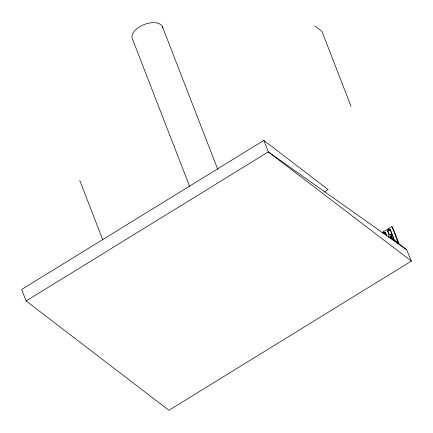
<?xml version="1.0" encoding="UTF-8"?>
<svg xmlns="http://www.w3.org/2000/svg" width="433" height="433" viewBox="0 0 433 433"><rect width="100%" height="100%" fill="white"/><g stroke="black" fill="none" stroke-linecap="round" stroke-linejoin="round"><path stroke-width="0.65" d="M324.084 192.084L328.111 189.605L263.854 140.406L21.65 289.466L26.11 300.962L168.902 410.295L411.35 261.083L406.652 249.738L399.513 244.272M26.11 300.962L268.314 151.902L406.652 249.738M381.857 232.786L391.892 226.611L392.607 227.157L399.291 244.396L392.152 238.929L391.708 237.782L390.149 238.74M383.053 233.474L385.072 232.234L385.5 232.559L383.481 233.804M387.492 230.74L389.916 229.252L390.344 229.577L387.925 231.07L387.492 230.74L389.197 235.13M397.808 243.887L398.847 243.249L391.708 237.782M411.35 261.083L268.314 151.902L263.854 140.406M314.818 25.92L321.957 31.387L351.033 106.35M389.132 230.324L388.26 228.846M384.288 233.306L383.416 231.828M391.892 226.611L398.133 242.702M390.588 230.204L393.749 238.356M389.916 229.252L394.052 239.909M387.925 231.07L389.381 234.832M390.355 237.338L390.842 238.594M389.927 237.008L390.409 238.264M385.743 233.187L386.474 235.065M385.072 232.234L386.528 235.99M162.326 26.451L217.712 169.254M189.622 186.385L132.525 39.176A16.221 8.909 -21.2 0 1 144.768 24.297A16.221 8.909 -21.2 0 1 162.846 28.123M79.748 180.447L102.718 239.66M391.221 236.505A0.59 0.465 -53.1 0 1 391.87 236.759A0.59 0.465 -53.1 0 1 391.421 237.501A0.59 0.465 -53.1 0 1 390.853 237.122M390.474 234.54A1.586 1.256 -53.1 0 1 391.237 236.499A1.586 1.256 -53.1 0 1 389.05 237.224M390.826 235.108A1.18 0.931 -53.1 0 1 390.977 235.303M391.048 236.099A1.18 0.931 -53.1 0 1 390.285 237.003M390.019 237.089A1.18 0.931 -53.1 0 1 389.511 237.04M390.084 237.122A1.586 1.256 -53.1 0 0 390.793 234.572A1.586 1.256 -53.1 0 0 388.455 235.676A1.586 1.256 -53.1 0 0 390.084 237.122"/></g></svg>
